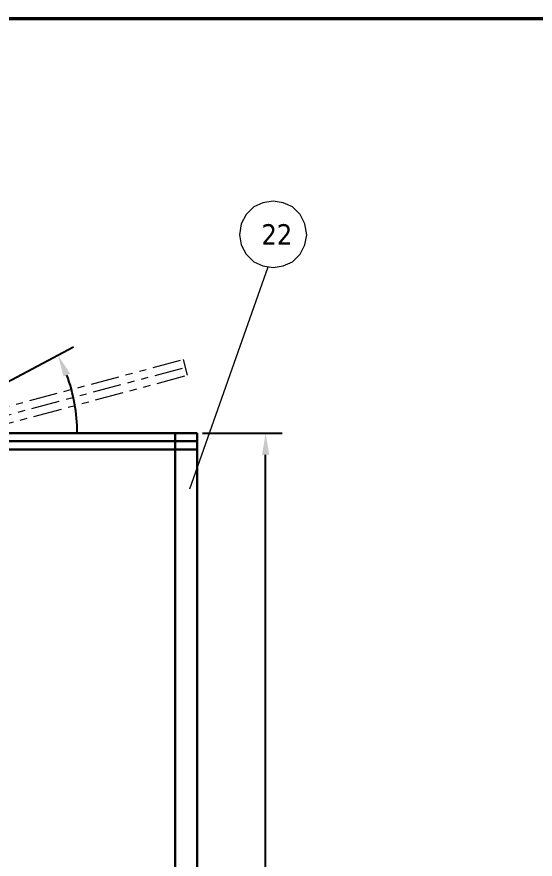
# Model space of a CAD drawing. Header units: millimetres. Extents: x 124493 to 133608, y -169944 to -164394.
# Drawn here: x 129637 to 130587, y -166120 to -164577 of the extents above; entities that cross this region are included whole.
import ezdxf

# ---------------------------------------------------------------- set-up
doc = ezdxf.new("R2010")
doc.units = ezdxf.units.MM
doc.header["$LTSCALE"] = 13
doc.linetypes.add('ACISOTGB', pattern=[9, 4, -1, 1, -1, 1, -1])
doc.layers.add('1', color=4, linetype='Continuous')
doc.layers.add('粗实线', color=4, linetype='Continuous')
doc.layers.add('标注、文本', color=3, linetype='Continuous', lineweight=25)
doc.layers.add('铁心', color=3, linetype='Continuous', lineweight=0)
doc.styles.get("Standard").update_dxf_attribs({"font": 'gbenor.shx', "bigfont": 'gbcbig.shx'})
doc.styles.add('Tahoma$001', font='tahoma.ttf', dxfattribs={"height": 2.159784})
doc.dimstyles.new('1-15', dxfattribs={"dimscale": 20, "dimtxt": 3.5, "dimasz": 2, "dimexe": 1.5, "dimexo": 0.5, "dimgap": 0.5, "dimtad": 1, "dimtoh": 1, "dimdec": 1, "dimdsep": 46, "dimtxsty": 'Standard', "dimcen": 2.5, "dimclrd": 3, "dimclre": 3, "dimclrt": 3, "dimadec": 0, "dimazin": 2, "dimtfac": 1, "dimtdec": 1, "dimtmove": 0, "dimatfit": 2, "dimfxl": 1, "dimarcsym": 0})

# ---------------------------------------------------------------- blocks, each defined once
blk = doc.blocks.new('*D517')
at = {"layer": 'Defpoints', "color": 0, "transparency": 16777216}
for p in [(129967.7, -165339.8), (130093.4, -165339.8), (129967.7, -167089.8)]:
    blk.add_point(p, dxfattribs=at)
at = {"layer": '标注、文本', "color": 3, "lineweight": -2, "transparency": 16777216}
for p, q in [((129977.7, -165339.8), (130123.4, -165339.8)), ((130093.4, -167049.8), (130093.4, -165379.8)), ((129977.7, -167089.8), (130123.4, -167089.8))]:
    blk.add_line(p, q, dxfattribs=at)
at = {"layer": '标注、文本', "color": 3, "transparency": 16777216}
for points in [[(130086.7, -165379.8), (130100, -165379.8), (130093.4, -165339.8)], [(130086.7, -167049.8), (130100, -167049.8), (130093.4, -167089.8)]]:
    blk.add_solid(points, dxfattribs=at)
at = {"layer": '标注、文本', "color": 3, "transparency": 16777216, "insert": (130048.4, -166214.8), "char_height": 70, "attachment_point": 5, "rotation": 90}
blk.add_mtext('1750', dxfattribs=at)

msp = doc.modelspace()

# ---------------------------------------------------------------- linework, layer by layer
at = {"layer": '1', "const_width": 6.54}
msp.add_lwpolyline([(124978.4, -169738.19), (132154.4, -169738.19), (132154.4, -164580.44), (124978.4, -164580.44), (124978.4, -169738.19)], dxfattribs=at)
at = {"layer": '标注、文本'}
msp.add_line((129442.68, -165339.76), (129741.14, -165181.83), dxfattribs=at)
at = {"layer": '标注、文本', "color": 2, "linetype": 'ACISOTGB', "lineweight": 13}
msp.add_line((129942.03, -165204.91), (129949.79, -165233.88), dxfattribs=at)
at = {"layer": '标注、文本', "color": 3}
msp.add_arc((129442.68, -165339.76), 305.37, 0, 20.37657, dxfattribs=at)
msp.add_solid([(129722.86, -165236.16), (129735.03, -165230.71), (129712.59, -165196.93)], dxfattribs=at)
at = {"layer": '粗实线', "color": 2, "linetype": 'ACISOTGB', "lineweight": 13}
for p, q in [((129434.92, -165340.79), (129942.03, -165204.91)), ((129438.8, -165355.27), (129945.91, -165219.39)), ((129442.68, -165369.76), (129949.79, -165233.88))]:
    msp.add_line(p, q, dxfattribs=at)
at = {"layer": '粗实线', "lineweight": 30}
for p, q in [((129442.68, -165339.76), (129967.68, -165339.76)), ((129927.68, -167009.77), (129927.68, -165339.76)), ((129967.68, -167009.77), (129967.68, -165339.76)), ((129442.68, -165354.76), (129967.68, -165354.76)), ((129442.68, -165369.76), (129967.68, -165369.76))]:
    msp.add_line(p, q, dxfattribs=at)
at = {"layer": '铁心'}
msp.add_lwpolyline([(130168.82, -164976.39), (130165.51, -164956.51), (130156.47, -164939.34), (130142.62, -164925.49), (130125.45, -164917.96), (130107.08, -164914.64), (130088.4, -164917.96), (130071.54, -164925.49), (130057.68, -164939.34), (130048.35, -164956.51), (130045.34, -164976.39), (130048.35, -164995.06), (130057.68, -165011.93), (130071.54, -165025.78), (130088.4, -165033.61), (130107.08, -165036.62), (130125.45, -165033.61), (130142.62, -165025.78), (130156.47, -165011.93), (130165.51, -164995.06)], close=True, dxfattribs=at)
msp.add_lwpolyline([(129954.62, -165441.99), (130097.74, -165035.12), (130097.74, -165035.12)], dxfattribs=at)

# ---------------------------------------------------------------- texts
at = {"layer": '铁心', "style": 'Tahoma$001'}
msp.add_text('22', height=37.589, dxfattribs=at).set_placement((130085.74, -164994.62))

# ---------------------------------------------------------------- dimensions: what is measured, and where the dimension line sits
at = {"layer": '标注、文本'}
dim = msp.add_linear_dim(base=(130093.36, -165339.76), p1=(129967.68, -167089.77), p2=(129967.68, -165339.76), angle=90, dimstyle='1-15', dxfattribs=at)
dim.commit()
dim.dimension.update_dxf_attribs({"geometry": '*D517', "text_midpoint": (130048.36, -166214.76)})

doc.saveas('drawing.dxf')
